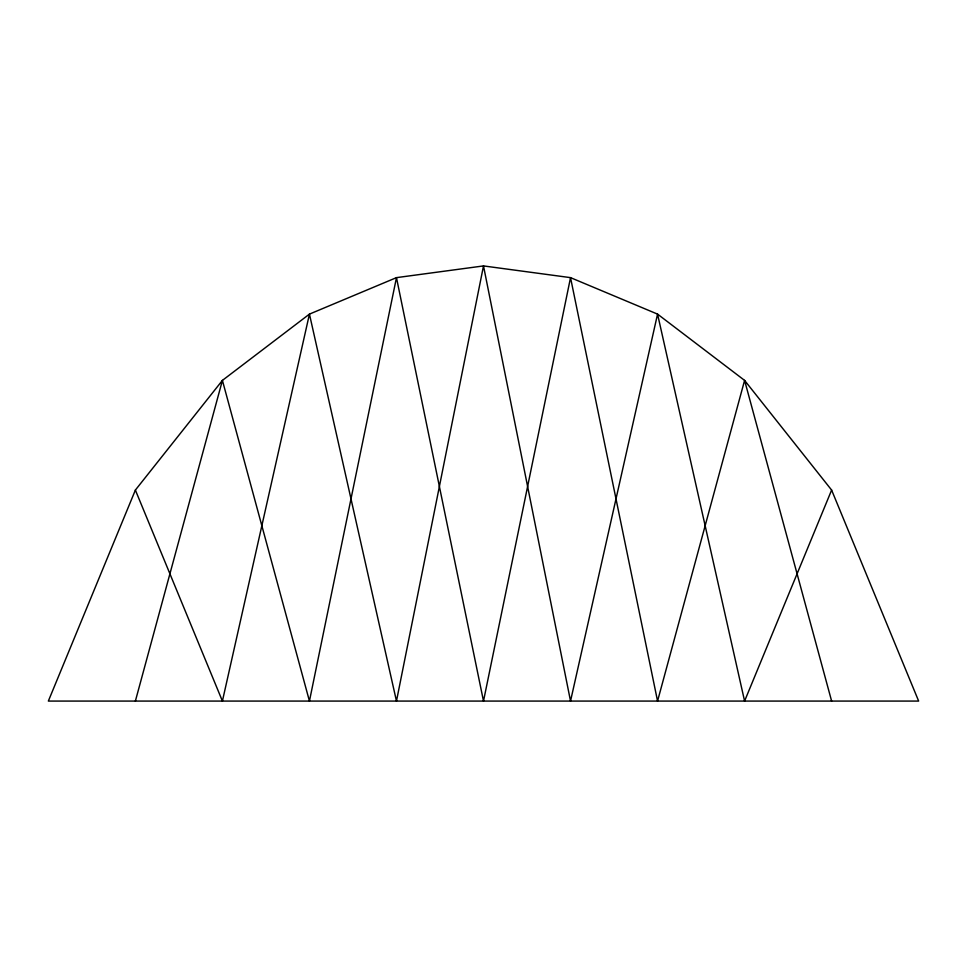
<?xml version="1.0" encoding="UTF-8"?>
<svg xmlns="http://www.w3.org/2000/svg" width="967" height="967" viewBox="0 0 967 967"><rect width="100%" height="100%" fill="white"/><g stroke="black" fill="none" stroke-linecap="round" stroke-linejoin="round"><path stroke-width="1.45" d="M135.38 701.075L222.41 380.394L309.44 314.118L396.47 277.638L483.5 265.925L570.53 277.638L657.56 314.118L744.59 380.394L831.62 490.076L918.65 701.075L48.35 701.075L135.38 490.076L222.41 380.394L309.44 701.075L396.47 277.638L483.5 701.075L570.53 277.638L657.56 701.075L744.59 380.394L831.62 701.075M831.62 490.076L744.59 701.075L657.56 314.118L570.53 701.075L483.5 265.925L396.47 701.075L309.44 314.118L222.41 701.075L135.38 490.076"/></g></svg>
